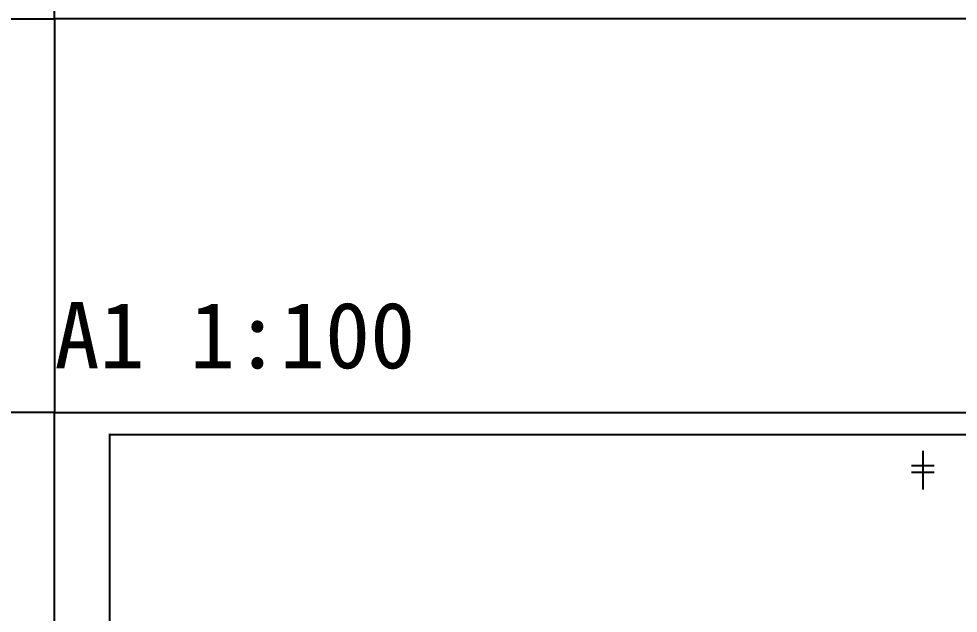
# Model space of a CAD drawing. Extents: x 27938 to 1507990, y 110129 to 923079.
# Drawn here: x 811999 to 854517, y 538363 to 565249 of the extents above; entities that cross this region are included whole.
import ezdxf

# ---------------------------------------------------------------- set-up
doc = ezdxf.new("R2010")
doc.units = 0
doc.header["$LTSCALE"] = 1000
doc.header["$MEASUREMENT"] = 0
doc.layers.add('text', color=7, linetype='Continuous')
doc.layers.add('图框', color=140, linetype='Continuous')
doc.layers.add('yichutu', color=7, linetype='Continuous', true_color=0xffffff, plot=False)
doc.styles.add('_TCH_LABEL', font='simhei.ttf')

# ---------------------------------------------------------------- blocks, each defined once
blk = doc.blocks.new('TK')
at = {"layer": '图框'}
blk.add_lwpolyline([(465375, 548714), (549475, 548714), (549475, 489314), (465375, 489314)], close=True, dxfattribs=at)
blk.add_lwpolyline([(465375, 548714), (549475, 548714), (549475, 489314), (465375, 489314)], close=True, dxfattribs=at)
at = {"layer": '图框', "const_width": 100}
blk.add_lwpolyline([(548475, 490314), (548475, 547714), (467875, 547714), (467875, 490314)], close=True, dxfattribs=at)
blk = doc.blocks.new('yct-841-594-84100-59399.9999999999-100-1000.0')
at = {"layer": 'yichutu', "color": 7, "true_color": 0xffffff}
blk.add_lwpolyline([(0, 0), (0, 59400), (84100, 59400), (84100, 0)], close=True, dxfattribs=at)
at = {"layer": 'yichutu', "color": 7, "true_color": 0xffffff, "style": '_TCH_LABEL'}
blk.add_text('A1 1:100', height=3000, dxfattribs=at).set_placement((0, 61400))
blk = doc.blocks.new('yct-841-594-84100-59400-100-1000.0')
at = {"layer": 'yichutu', "color": 7, "true_color": 0xffffff}
blk.add_lwpolyline([(0, 0), (0, 59400), (84100, 59400), (84100, 0)], close=True, dxfattribs=at)

msp = doc.modelspace()

# ---------------------------------------------------------------- linework, layer by layer
at = {"color": 8}
for p, q in [((852916.6, 545701.6), (852916.6, 543950.5)), ((852916.6, 545701.6), (852916.6, 543950.5)), ((852409.2, 545044.9), (853424, 545044.9)), ((852409.2, 545044.9), (853424, 545044.9)), ((852409.2, 544741.6), (853424, 544741.6)), ((852409.2, 544741.6), (853424, 544741.6))]:
    msp.add_line(p, q, dxfattribs=at)
at = {"layer": 'text', "color": 2}
msp.add_lwpolyline([(813614.1, 547440.2), (782614.1, 547440.2), (782614.1, 565248.6), (813614.1, 565248.6)], close=True, dxfattribs=at)

# ---------------------------------------------------------------- block references
msp.add_blockref('TK', (348239.1, -1273.4))
at = {"layer": 'yichutu'}
for name, p in [('yct-841-594-84100-59400-100-1000.0', (813614.1, 565248.6)), ('yct-841-594-84100-59399.9999999999-100-1000.0', (813614.1, 488040.2))]:
    msp.add_blockref(name, p, dxfattribs=at)

doc.saveas('drawing.dxf')
